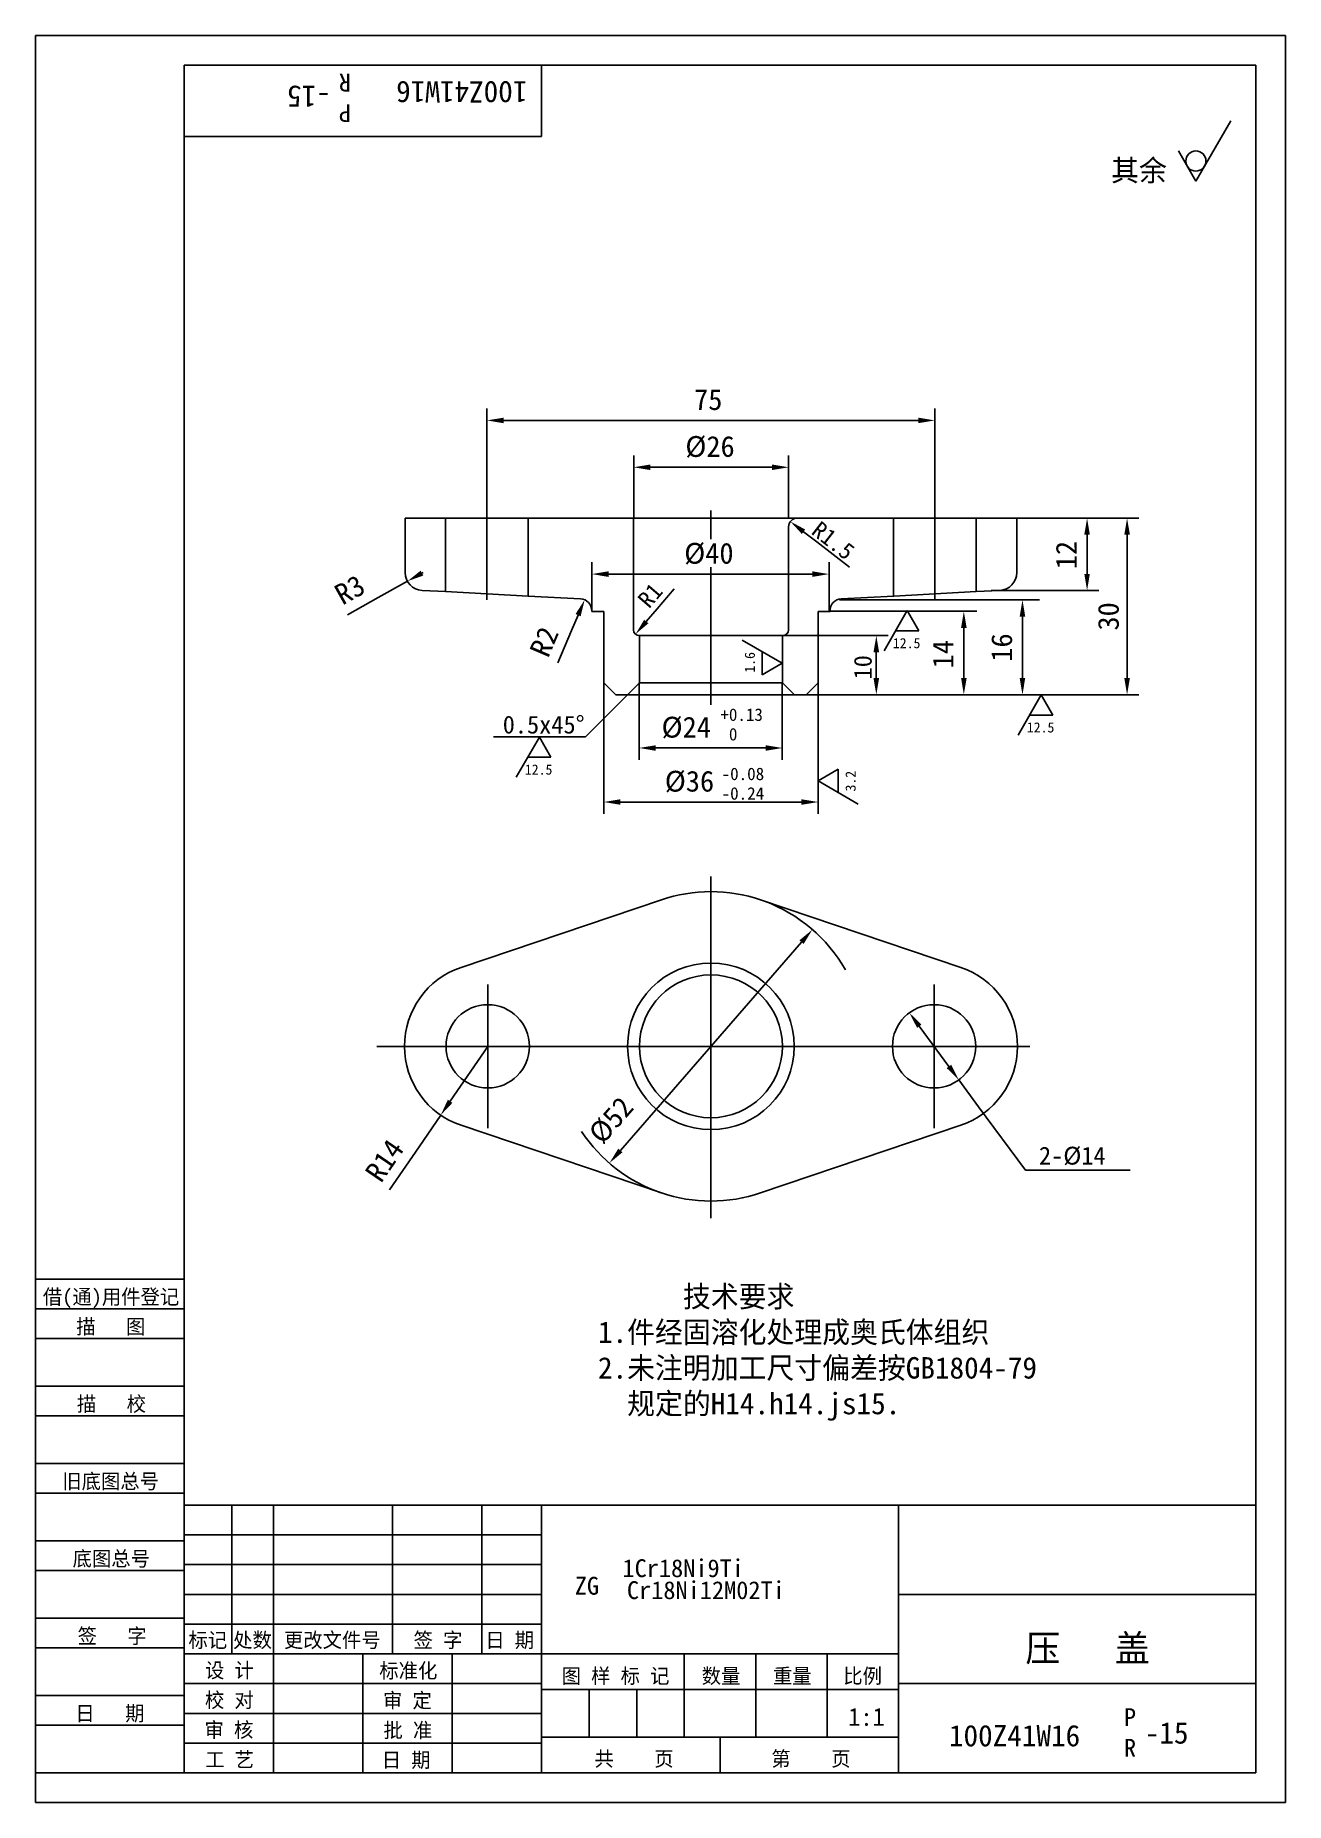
# Model space of a CAD drawing. Header units: metres. Extents: x 0 to 210, y 0 to 297.
import ezdxf

# ---------------------------------------------------------------- set-up
doc = ezdxf.new("R2010")
doc.units = ezdxf.units.M
for name, color, linetype in [('C', 6, 'Continuous'), ('D', 1, 'Continuous'), ('FL', 5, 'Continuous'), ('T', 7, 'Continuous'), ('TL', 4, 'Continuous')]:
    doc.layers.add(name, color=color, linetype=linetype)

# ---------------------------------------------------------------- blocks, each defined once
blk = doc.blocks.new('TUKUN4')
at = {"layer": 'FL'}
for p, q in [((0, 297), (0, 0)), ((210, 297), (0, 297)), ((210, 0), (210, 297)), ((0, 78), (25, 78)), ((0, 70), (25, 70)), ((0, 65), (25, 65)), ((0, 57), (25, 57)), ((0, 52), (25, 52)), ((33, 25), (33, 50)), ((40, 5), (40, 50)), ((60, 25), (60, 50)), ((75, 25), (75, 50)), ((25, 45), (85, 45)), ((0, 44), (25, 44)), ((0, 39), (25, 39)), ((25, 40), (85, 40)), ((25, 35), (85, 35)), ((0, 31), (25, 31)), ((25, 30), (85, 30)), ((0, 26), (25, 26)), ((70, 5), (70, 25)), ((0, 18), (25, 18)), ((25, 20), (85, 20)), ((25, 15), (85, 15)), ((0, 13), (25, 13)), ((25, 10), (85, 10)), ((0, 0), (210, 0))]:
    blk.add_line(p, q, dxfattribs=at)
at = {"layer": 'TL'}
for p, q in [((25, 5), (25, 292)), ((205, 292), (25, 292)), ((85, 292), (85, 280)), ((205, 5), (205, 292)), ((85, 280), (25, 280)), ((0, 88), (25, 88)), ((0, 83), (25, 83)), ((205, 50), (25, 50)), ((85, 5), (85, 50)), ((145, 5), (145, 50)), ((205, 35), (145, 35)), ((145, 25), (25, 25)), ((55, 5), (55, 25)), ((109, 11), (109, 25)), ((121, 11), (121, 25)), ((133, 11), (133, 25)), ((85, 19), (145, 19)), ((93, 11), (93, 19)), ((101, 11), (101, 19)), ((205, 20), (145, 20)), ((145, 11), (85, 11)), ((115, 5), (115, 11)), ((0, 5), (205, 5))]:
    blk.add_line(p, q, dxfattribs=at)
at = {"layer": 'T'}
for s, p in [('借(通)用件登记', (1.26, 83.76)), ('描   图', (6.86, 78.76)), ('描   校', (6.98, 65.76)), ('旧底图总号', (4.52, 52.76)), ('底图总号', (6.25, 39.76)), ('签   字', (7.1, 26.76)), ('标记', (25.71, 26.07)), ('处数', (33.22, 26.07)), ('更改文件号', (41.75, 26.07)), ('签 字', (63.53, 26.07)), ('日 期', (75.57, 26.07)), ('设 计', (28.5, 20.99)), ('标准化', (57.77, 20.93)), ('图 样 标 记', (88.4, 20.04)), ('数量', (111.92, 20.04)), ('重量', (123.88, 20.04)), ('比例', (135.7, 20.04)), ('校 对', (28.48, 15.99)), ('审 定', (58.39, 15.93)), ('日   期', (6.72, 13.76)), ('审 核', (28.41, 10.99)), ('批 准', (58.46, 10.93)), ('共    页', (93.91, 6.13)), ('第    页', (123.62, 6.13)), ('工 艺', (28.52, 5.99)), ('日 期', (58.18, 5.93))]:
    blk.add_text(s, height=2.5, dxfattribs=at).set_placement(p)

msp = doc.modelspace()

# ---------------------------------------------------------------- linework, layer by layer
at = {"layer": 'C'}
for p, q in [((113.47, 217.17), (113.47, 212.34)), ((75.85, 216.7), (75.85, 202.11)), ((151.09, 216.7), (151.09, 202.11)), ((113.47, 207.64), (113.47, 184.47)), ((113.47, 152.76), (113.47, 155.64)), ((113.47, 143.97), (113.47, 152.76)), ((113.47, 143.97), (113.47, 111.56)), ((75.99, 137.52), (75.99, 113.35)), ((150.96, 137.52), (150.96, 113.35)), ((57.33, 127.1), (167.04, 127.1)), ((113.47, 111.56), (113.47, 98.25))]:
    msp.add_line(p, q, dxfattribs=at)
at = {"layer": 'D'}
for p, q in [((200.78, 282.64), (194.93, 272.5)), ((194.93, 272.5), (192, 277.57)), ((75.85, 216.7), (75.85, 234.29)), ((78.65, 232.29), (148.29, 232.29)), ((151.09, 216.7), (151.09, 234.29)), ((100.5, 215.8), (100.5, 226.41)), ((126.52, 215.8), (126.52, 226.41)), ((103.3, 224.41), (123.72, 224.41)), ((164.79, 215.87), (178.65, 215.87)), ((178.65, 215.87), (185.37, 215.87)), ((129.02, 213.58), (131.24, 211.87)), ((131.24, 211.87), (136.72, 207.61)), ((176.65, 213.07), (176.65, 206.5)), ((183.37, 213.07), (183.37, 188.99)), ((93.47, 200.3), (93.47, 208.46)), ((133.31, 200.19), (133.31, 208.46)), ((62.49, 205.26), (57.6, 202.53)), ((64.94, 206.62), (65.11, 206.72)), ((96.27, 206.46), (130.51, 206.46)), ((57.6, 202.53), (52.43, 199.64)), ((104.44, 200.62), (107.31, 203.98)), ((135.05, 202.13), (156.7, 202.13)), ((156.7, 202.13), (165.35, 202.13)), ((160.54, 203.7), (178.65, 203.7)), ((165.35, 202.13), (168.67, 202.13)), ((91.16, 199.56), (90.06, 196.99)), ((102.62, 198.49), (104.44, 200.62)), ((133.28, 200.22), (150.15, 200.22)), ((142.55, 193.56), (146.45, 200.32)), ((146.45, 200.32), (148.41, 196.94)), ((150.15, 200.22), (158.16, 200.22)), ((165.8, 188.99), (165.8, 199.33)), ((90.06, 196.99), (87.73, 191.54)), ((125.5, 196.12), (143.25, 196.12)), ((148.41, 196.94), (144.5, 196.94)), ((155.95, 188.99), (155.95, 197.42)), ((118.7, 195.37), (125.46, 191.47)), ((122.08, 189.52), (122.08, 193.42)), ((141.25, 188.99), (141.25, 193.32)), ((125.46, 191.47), (122.08, 189.52)), ((95.47, 188.19), (95.47, 166.16)), ((101.41, 188.2), (101.41, 175.24)), ((125.46, 188.2), (125.46, 175.24)), ((131.47, 188.19), (131.47, 166.16)), ((99.45, 186.19), (92.38, 179.12)), ((129.47, 186.19), (143.25, 186.19)), ((143.25, 186.19), (150.15, 186.19)), ((150.15, 186.19), (156.7, 186.19)), ((156.7, 186.19), (185.37, 186.19)), ((165.05, 179.4), (168.96, 186.16)), ((168.96, 186.16), (170.91, 182.78)), ((170.91, 182.78), (167.01, 182.78)), ((92.38, 179.12), (76.93, 179.12)), ((80.74, 172.32), (84.65, 179.08)), ((84.65, 179.08), (86.6, 175.7)), ((86.6, 175.7), (82.7, 175.7)), ((104.21, 177.24), (122.66, 177.24)), ((131.46, 171.71), (134.84, 173.66)), ((134.84, 173.66), (134.84, 169.76)), ((138.22, 167.81), (131.46, 171.71)), ((98.27, 168.16), (128.67, 168.16)), ((98.26, 109.59), (128.69, 144.62)), ((153.45, 123.72), (148.46, 130.48)), ((69.67, 117.86), (75.99, 127.1)), ((155.11, 121.47), (158.43, 116.96)), ((158.43, 116.96), (166.3, 106.29)), ((68.09, 115.55), (64.45, 110.22)), ((64.45, 110.22), (59.5, 103)), ((166.3, 106.29), (183.87, 106.29))]:
    msp.add_line(p, q, dxfattribs=at)
msp.add_circle((194.93, 275.88), 1.69, dxfattribs=at)
for start, end in [(29.69, 69.79), (213.37, 251.17)]:
    msp.add_arc((113.47, 127.1), 26, start, end, dxfattribs=at)
for points in [[(78.65, 232.75), (78.65, 231.82), (75.85, 232.29)], [(148.29, 232.75), (148.29, 231.82), (151.09, 232.29)], [(103.3, 224.88), (103.3, 223.94), (100.5, 224.41)], [(123.72, 224.88), (123.72, 223.94), (126.52, 224.41)], [(128.74, 213.21), (129.31, 213.95), (126.81, 215.3)], [(176.18, 213.07), (177.11, 213.07), (176.65, 215.87)], [(182.9, 213.07), (183.84, 213.07), (183.37, 215.87)], [(65.16, 206.22), (64.71, 207.03), (62.49, 205.26)], [(96.27, 206.93), (96.27, 205.99), (93.47, 206.46)], [(130.51, 206.93), (130.51, 205.99), (133.31, 206.46)], [(176.18, 206.5), (177.11, 206.5), (176.65, 203.7)], [(91.59, 199.38), (90.73, 199.75), (92.26, 202.14)], [(165.33, 199.33), (166.26, 199.33), (165.8, 202.13)], [(155.49, 197.42), (156.42, 197.42), (155.95, 200.22)], [(102.97, 198.19), (102.26, 198.79), (100.8, 196.36)], [(140.78, 193.32), (141.72, 193.32), (141.25, 196.12)], [(140.78, 188.99), (141.72, 188.99), (141.25, 186.19)], [(155.49, 188.99), (156.42, 188.99), (155.95, 186.19)], [(165.33, 188.99), (166.26, 188.99), (165.8, 186.19)], [(182.9, 188.99), (183.84, 188.99), (183.37, 186.19)], [(104.21, 177.7), (104.21, 176.77), (101.41, 177.24)], [(122.66, 177.7), (122.66, 176.77), (125.46, 177.24)], [(98.27, 168.62), (98.27, 167.69), (95.47, 168.16)], [(128.67, 168.62), (128.67, 167.69), (131.47, 168.16)], [(129.04, 144.31), (128.34, 144.92), (130.53, 146.73)], [(148.09, 130.21), (148.84, 130.76), (146.8, 132.74)], [(153.07, 123.45), (153.82, 124), (155.11, 121.47)], [(70.05, 117.6), (69.28, 118.12), (68.09, 115.55)], [(98.61, 109.29), (97.9, 109.9), (96.42, 107.48)]]:
    msp.add_solid(points, dxfattribs=at)
at = {"layer": 'TL'}
for p, q in [((68.91, 215.88), (62.11, 215.88)), ((62.11, 215.88), (62.11, 206.72)), ((82.78, 215.88), (68.91, 215.88)), ((68.91, 215.75), (68.91, 203.51)), ((100.43, 215.88), (82.78, 215.88)), ((82.8, 215.75), (82.8, 202.77)), ((113.61, 215.88), (100.43, 215.88)), ((100.45, 197.12), (100.45, 215.75)), ((113.34, 215.88), (126.45, 215.88)), ((126.46, 215.84), (127.76, 215.86)), ((126.5, 197.12), (126.5, 214.38)), ((128, 215.88), (144.16, 215.88)), ((144.15, 215.75), (144.15, 202.77)), ((144.16, 215.88), (158.04, 215.88)), ((158.04, 215.88), (164.84, 215.88)), ((158.04, 215.75), (158.04, 203.51)), ((164.84, 215.88), (164.84, 206.72)), ((64.95, 203.73), (68.91, 203.51)), ((68.91, 203.51), (82.78, 202.77)), ((82.78, 202.77), (91.58, 202.3)), ((144.17, 202.77), (135.37, 202.3)), ((158.04, 203.51), (144.17, 202.77)), ((162, 203.73), (158.04, 203.51)), ((93.47, 200.19), (93.47, 200.3)), ((95.47, 200.19), (93.47, 200.19)), ((95.47, 188.19), (95.47, 200.19)), ((131.47, 188.19), (131.47, 200.19)), ((131.47, 200.19), (133.47, 200.19)), ((133.47, 200.19), (133.47, 200.3)), ((101.45, 196.12), (113.49, 196.12)), ((101.45, 188.19), (101.45, 196.12)), ((125.5, 196.12), (113.46, 196.12)), ((125.5, 188.19), (125.5, 196.12)), ((97.47, 186.19), (95.47, 188.19)), ((99.45, 186.19), (101.45, 188.19)), ((101.45, 188.19), (113.49, 188.19)), ((125.5, 188.19), (113.46, 188.19)), ((127.5, 186.19), (125.5, 188.19)), ((129.47, 186.19), (131.47, 188.19)), ((99.45, 186.19), (97.47, 186.19)), ((99.45, 186.19), (101.47, 186.19)), ((113.47, 186.19), (101.47, 186.19)), ((113.47, 186.19), (125.47, 186.19)), ((127.5, 186.19), (125.47, 186.19)), ((127.5, 186.19), (129.47, 186.19)), ((105.15, 151.74), (71.51, 140.37)), ((121.8, 151.74), (155.44, 140.37)), ((71.51, 113.84), (105.15, 102.47)), ((155.44, 113.84), (121.8, 102.47))]:
    msp.add_line(p, q, dxfattribs=at)
for centre, radius in [((113.47, 127.1), 14), ((113.47, 127.1), 12), ((75.99, 127.1), 7), ((150.96, 127.1), 7)]:
    msp.add_circle(centre, radius, dxfattribs=at)
for centre, radius, start, end in [((128, 214.38), 1.5, 90, 180), ((65.11, 206.72), 3, 180, 266.92), ((161.84, 206.72), 3, 273.08, 0), ((91.47, 200.3), 2, 0, 86.92), ((135.47, 200.3), 2, 93.08, 180), ((101.45, 197.12), 1, 180, 270), ((125.5, 197.12), 1, 270, 0), ((113.47, 127.1), 26, 90, 108.67), ((113.47, 127.1), 26, 71.33, 90), ((75.99, 127.1), 14, 108.67, 251.33), ((150.96, 127.1), 14, 288.67, 71.33), ((113.47, 127.1), 26, 251.33, 270), ((113.47, 127.1), 26, 270, 288.67)]:
    msp.add_arc(centre, radius, start, end, dxfattribs=at)

# ---------------------------------------------------------------- block references
at = {"layer": 'D'}
msp.add_blockref('TUKUN4', (0, 0), dxfattribs=at)

# ---------------------------------------------------------------- texts
for s, height, rotation, p in [('-15', 3.6, 180, (49.62, 288.53)), ('R', 3, 180, (53.02, 290.54)), ('100Z41W16', 3.6, 180, (82.64, 289.28)), ('P', 3, 180, (53.02, 285.43)), ('R1.5', 2.8, 322.18, (130.15, 213.33)), ('12', 3.5, 90, (174.9, 207.28)), ('R3', 3.5, 29.2, (51.58, 201.16)), ('R1', 2.8, 49.46, (103.08, 200.55)), ('30', 3.5, 90, (181.97, 196.97)), ('R2', 3.5, 66.83, (86.12, 192.23)), ('16', 3.5, 90, (164.05, 191.74)), ('1.6', 1.7, 90, (120.85, 189.89)), ('14', 3.5, 90, (154.2, 190.62)), ('10', 3, 90, (140.48, 188.76)), ('3.2', 1.7, 90, (137.77, 169.93)), ('%%C52', 3.5, 49.01, (95.26, 110.44)), ('R14', 3.5, 55.63, (58.06, 103.98))]:
    msp.add_text(s, height=height, rotation=rotation, dxfattribs=at).set_placement(p)
for s, height, p in [('其余', 3.6, (180.69, 272.5)), ('75', 3.5, (110.64, 234.04)), ('%%c26', 3.5, (109.17, 226.16)), ('%%C40', 3.5, (108.98, 208.21)), ('12.5', 1.7, (144.03, 194.01)), ('0.5x45%%d', 3, (78.5, 179.67)), ('%%c24', 3.5, (105.18, 178.99)), ('+0.13', 2.1, (115.06, 181.79)), ('12.5', 1.7, (166.53, 179.85)), (' 0', 2.1, (115.06, 178.5)), ('12.5', 1.7, (82.22, 172.77)), ('%%C36', 3.5, (105.72, 169.91)), ('-0.08', 2.1, (115.27, 171.84)), ('-0.24', 2.1, (115.27, 168.55)), ('2-%%c14', 3, (168.57, 107.23)), ('技术要求', 3.6, (108.77, 83.27)), ('1.件经固溶化处理成奥氏体组织', 3.6, (94.5, 77.27)), ('2.未注明加工尺寸偏差按GB1804-79', 3.6, (94.5, 71.27)), ('  规定的H14.h14.js15.', 3.6, (94.5, 65.27)), ('1Cr18Ni9Ti', 3, (98.61, 37.9)), ('ZG', 3, (90.6, 34.95)), ('Cr18Ni12M02Ti', 3, (99.36, 34.21)), ('压   盖', 4.5, (166.29, 23.71)), ('1:1', 3, (136.53, 12.91)), ('P', 3, (182.84, 12.87)), ('100Z41W16', 3.6, (153.45, 9.46)), ('-15', 3.6, (186.34, 9.92)), ('R', 3, (182.84, 7.71))]:
    msp.add_text(s, height=height, dxfattribs=at).set_placement(p)

doc.saveas('drawing.dxf')
